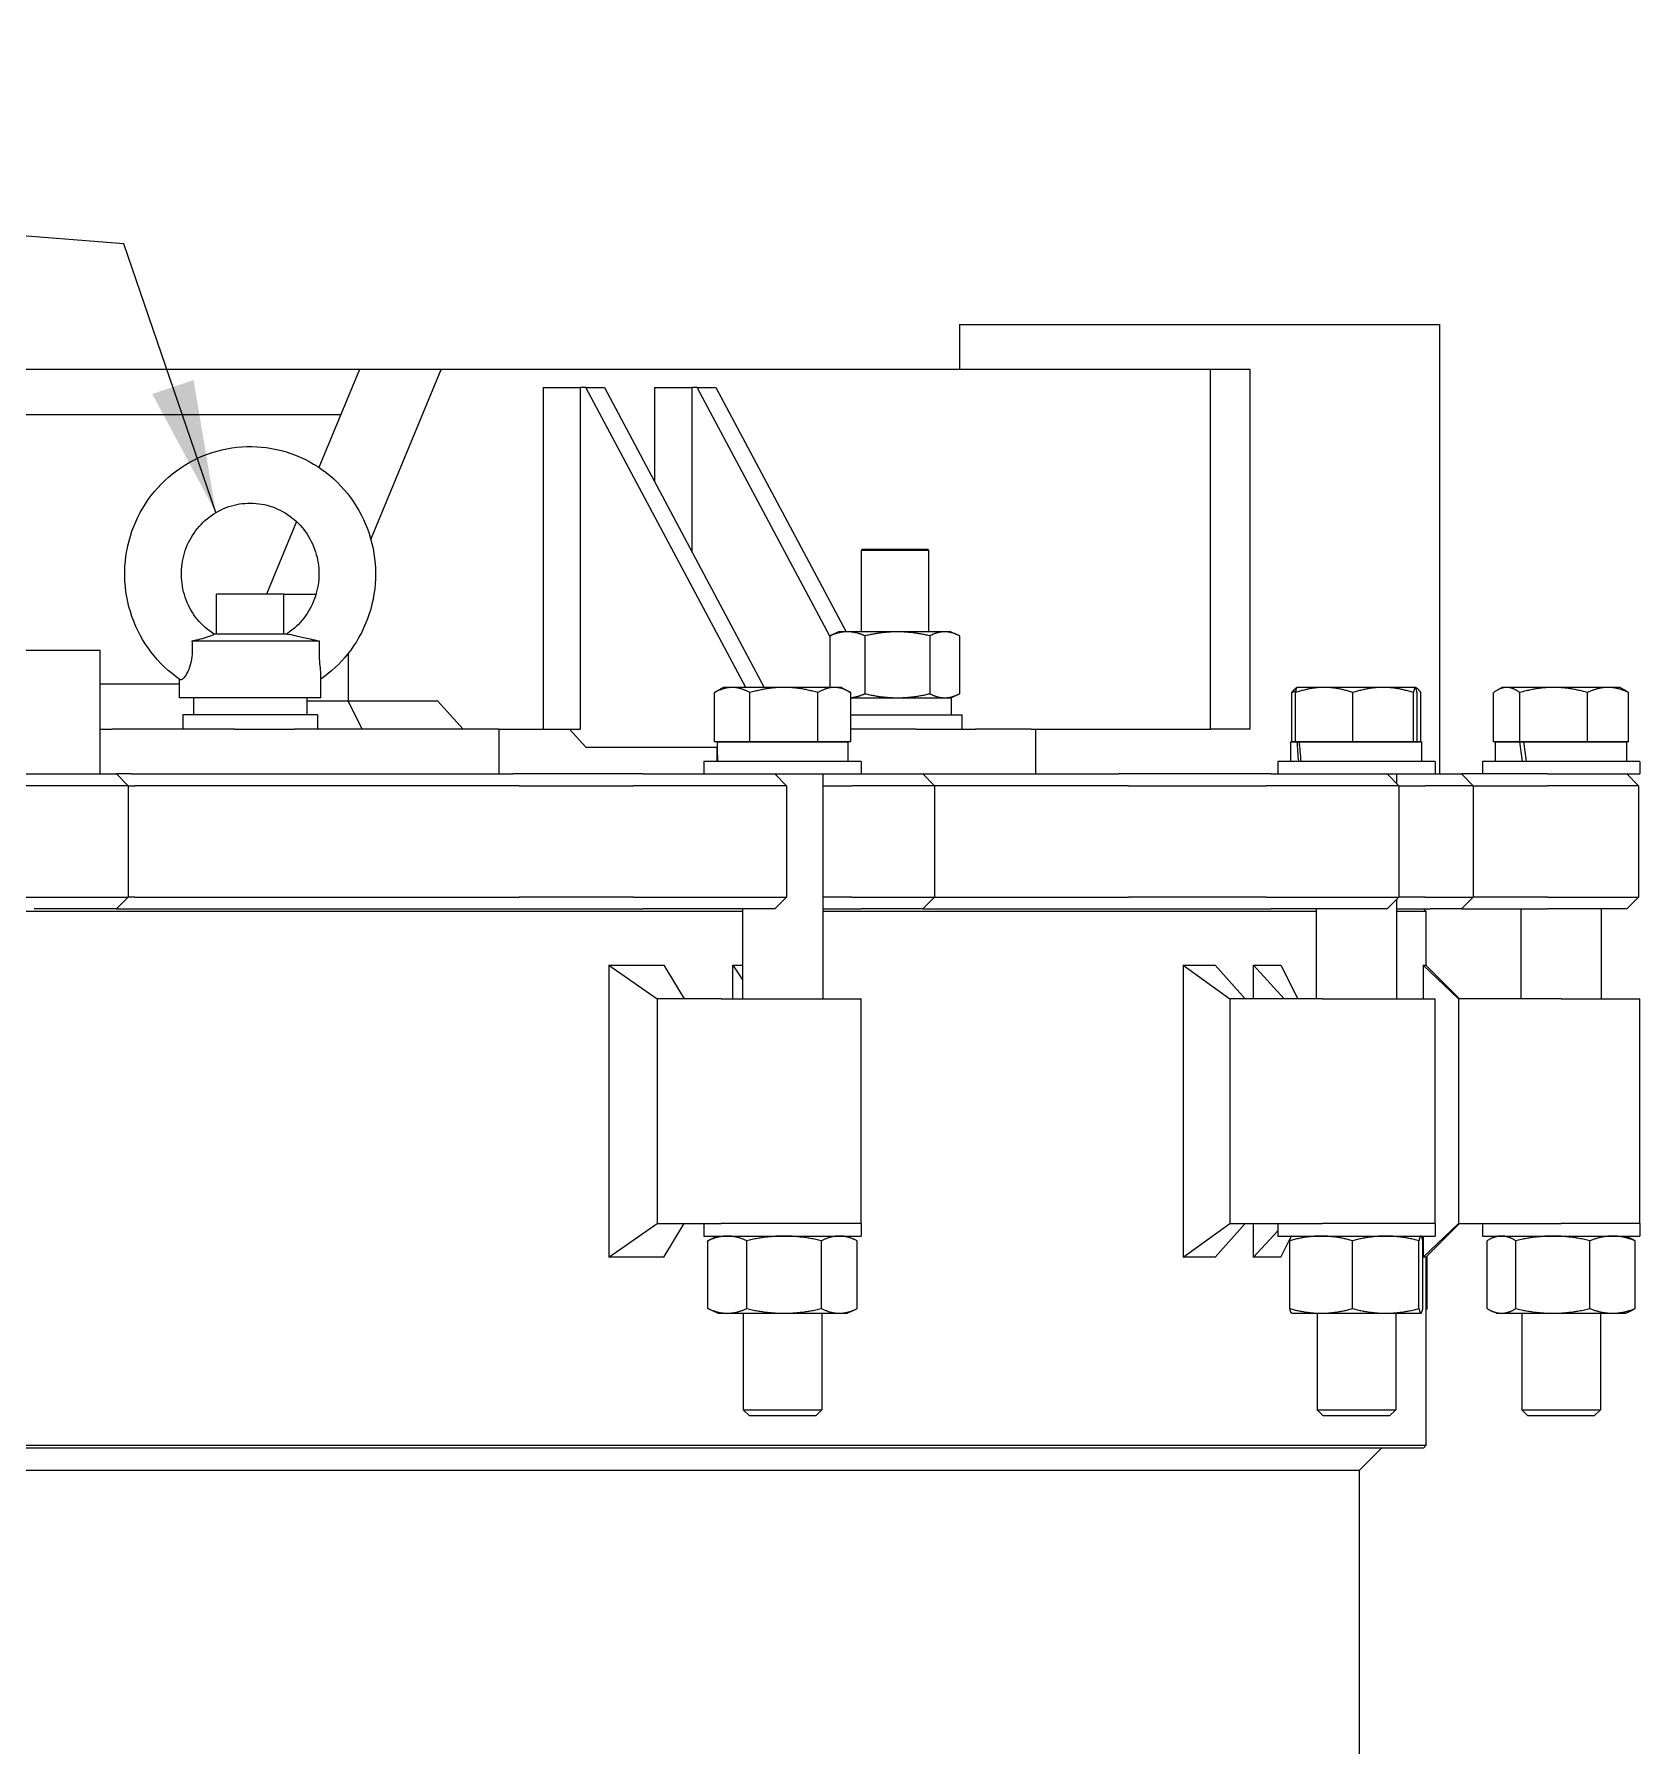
# Model space of a CAD drawing. Header units: inches. Extents: x 19 to 503, y 7 to 322.
# Drawn here: x 256.08 to 273.94, y 131.39 to 150.43 of the extents above; entities that cross this region are included whole.
import ezdxf

# ---------------------------------------------------------------- set-up
doc = ezdxf.new("R2010")
doc.units = ezdxf.units.IN
doc.header["$LTSCALE"] = 15
doc.header["$MEASUREMENT"] = 0
doc.layers.add('Symbol (ANSI)', color=7, linetype='Continuous', lineweight=25)
doc.layers.add('Visible (ANSI)', color=7, linetype='Continuous', lineweight=50)
doc.styles.add('MEMCOR Medium', font='arial.ttf')
doc.dimstyles.new('Default (ANSI)$7', dxfattribs={"dimscale": 15, "dimtxt": 0.15, "dimasz": 0.098425, "dimexe": 0.125, "dimexo": 0.0625, "dimgap": 0.031496, "dimtad": 0, "dimtih": 1, "dimtoh": 1, "dimdec": 4, "dimrnd": 1e-08, "dimzin": 3, "dimdsep": 46, "dimlunit": 5, "dimtxsty": 'MEMCOR Medium', "dimcen": 0.09, "dimdle": 0.393701, "dimclrd": 256, "dimclre": 256, "dimclrt": 256, "dimadec": 0, "dimazin": 1, "dimtfac": 0.8, "dimtofl": 0, "dimtmove": 0, "dimatfit": 3, "dimfxl": 1, "dimfrac": 1, "dimtolj": 1, "dimtzin": 4, "dimlwd": -1, "dimlwe": -1, "dimarcsym": 0})

msp = doc.modelspace()

# ---------------------------------------------------------------- linework, layer by layer
at = {"layer": 'Visible (ANSI)', "linetype": 'Continuous', "lineweight": 18}
for p, q in [((266.372872, 147.200384), (267.154322, 147.200384)), ((266.372872, 147.200384), (266.372872, 146.700384)), ((267.154322, 147.200384), (270.37394, 147.200384)), ((270.37394, 147.200384), (271.346955, 147.200384)), ((271.346955, 147.200384), (271.7098, 147.200384)), ((271.7098, 147.200384), (271.715336, 147.200384)), ((271.715336, 142.200384), (271.715336, 147.200384)), ((259.69653, 146.700384), (254.959136, 146.700384)), ((259.69653, 146.700384), (259.246234, 145.61161)), ((260.606997, 146.700384), (259.69653, 146.700384)), ((259.824596, 144.808613), (260.606997, 146.700384)), ((269.164993, 146.700384), (260.606997, 146.700384)), ((269.604772, 146.700384), (269.164993, 146.700384)), ((269.164993, 142.700384), (269.164993, 146.700384)), ((269.604772, 142.700384), (269.604772, 146.700384)), ((261.739176, 146.500384), (262.152941, 146.500384)), ((261.739176, 146.500384), (261.739176, 142.700384)), ((262.214398, 146.500384), (262.152941, 146.500384)), ((262.152941, 146.500384), (262.152941, 142.700384)), ((263.993357, 143.164013), (262.214398, 146.500384)), ((262.214398, 146.500384), (262.421188, 146.500384)), ((262.421188, 146.500384), (264.200147, 143.164013)), ((262.97992, 146.500384), (263.393685, 146.500384)), ((262.97992, 146.500384), (262.97992, 145.452504)), ((263.455141, 146.500384), (263.393685, 146.500384)), ((263.393685, 146.500384), (263.393685, 144.676503)), ((264.930614, 143.73319), (263.455141, 146.500384)), ((263.455141, 146.500384), (263.661932, 146.500384)), ((263.661932, 146.500384), (265.111174, 143.782384)), ((254.721017, 146.200384), (259.48974, 146.200384)), ((258.996695, 145.008249), (258.662577, 144.200384)), ((265.289025, 144.700384), (265.276525, 144.687884)), ((266.026525, 144.687884), (265.276525, 144.687884)), ((265.276525, 144.687884), (265.276525, 143.782384)), ((265.289025, 144.700384), (266.014025, 144.700384)), ((266.014025, 144.700384), (266.026525, 144.687884)), ((266.026525, 144.687884), (266.026525, 143.782384)), ((258.856366, 144.200384), (258.106366, 144.200384)), ((258.106366, 143.757389), (258.106366, 144.200384)), ((258.856366, 144.200384), (259.214187, 144.200384)), ((258.856366, 143.757389), (258.856366, 144.200384)), ((265.026525, 143.782384), (264.947922, 143.745731)), ((265.125337, 143.782384), (265.026525, 143.782384)), ((265.680515, 143.782384), (265.125337, 143.782384)), ((266.206703, 143.782384), (265.680515, 143.782384)), ((266.276525, 143.782384), (266.206703, 143.782384)), ((266.276525, 143.782384), (266.355128, 143.745731)), ((256.814767, 143.575384), (243.314767, 143.575384)), ((256.814767, 142.200384), (256.814767, 143.575384)), ((259.25287, 143.678305), (257.833797, 143.678305)), ((258.896709, 143.757389), (258.077874, 143.757389)), ((258.896709, 143.757389), (258.921062, 143.752213)), ((264.930614, 143.737298), (264.930614, 143.164013)), ((265.320059, 143.737298), (265.320059, 143.09347)), ((266.04097, 143.737298), (266.04097, 143.09347)), ((266.372436, 143.737298), (266.372436, 143.09347)), ((259.573044, 143.544013), (259.573044, 143.012884)), ((257.693964, 143.200384), (256.814767, 143.200384)), ((257.693964, 143.048384), (257.693964, 143.256395)), ((259.268767, 143.048384), (259.268767, 143.288267)), ((259.268767, 143.048384), (257.693964, 143.048384)), ((257.85589, 142.860384), (257.85589, 143.048384)), ((259.113866, 142.860384), (259.113866, 143.048384)), ((259.113866, 143.012884), (259.573044, 143.012884)), ((259.573044, 143.012884), (260.565639, 143.012884)), ((259.728321, 142.700384), (259.573044, 143.012884)), ((260.85016, 142.700384), (260.565639, 143.012884)), ((263.646508, 142.560013), (263.646508, 143.105422)), ((263.747801, 143.164013), (263.655809, 143.110901)), ((263.843183, 143.164013), (263.747801, 143.164013)), ((264.418504, 143.164013), (263.843183, 143.164013)), ((264.039858, 142.560013), (264.039858, 143.105422)), ((264.979123, 143.164013), (264.418504, 143.164013)), ((264.797151, 142.560013), (264.797151, 143.105422)), ((265.059801, 143.164013), (264.979123, 143.164013)), ((265.059801, 143.164013), (265.151794, 143.110901)), ((265.161095, 142.560013), (265.161095, 143.105422)), ((265.161095, 143.048384), (266.284025, 143.048384)), ((266.276525, 143.048384), (266.355128, 143.085037)), ((266.284025, 142.860384), (266.284025, 143.048384)), ((270.066627, 142.560013), (270.066627, 143.105422)), ((270.11034, 142.560013), (270.11034, 143.105422)), ((270.128371, 143.163493), (270.115659, 143.156154)), ((270.129272, 143.164013), (270.128371, 143.163493)), ((270.427975, 143.164013), (270.129272, 143.164013)), ((271.083075, 143.164013), (270.427975, 143.164013)), ((270.745609, 142.560013), (270.745609, 143.105422)), ((271.440372, 143.164013), (271.083075, 143.164013)), ((271.420541, 142.560013), (271.420541, 143.105422)), ((271.441272, 143.164013), (271.440372, 143.164013)), ((271.441272, 143.164013), (271.442173, 143.163493)), ((271.442173, 143.163493), (271.454885, 143.156154)), ((271.460203, 142.560013), (271.460203, 143.105422)), ((271.503916, 142.560013), (271.503916, 143.105422)), ((272.311427, 142.560013), (272.311427, 143.105422)), ((272.406792, 143.164013), (272.351644, 143.132173)), ((272.457664, 143.164013), (272.406792, 143.164013)), ((272.979584, 143.164013), (272.457664, 143.164013)), ((272.603901, 142.560013), (272.603901, 143.105422)), ((273.584712, 143.164013), (272.979584, 143.164013)), ((273.355267, 142.560013), (273.355267, 143.105422)), ((273.718792, 143.164013), (273.584712, 143.164013)), ((273.718792, 143.164013), (273.773941, 143.132173)), ((273.814158, 142.560013), (273.814158, 143.105422)), ((259.231366, 142.860384), (257.731366, 142.860384)), ((257.731366, 142.860384), (257.731366, 142.700384)), ((259.231366, 142.860384), (259.231366, 142.700384)), ((265.161095, 142.860384), (266.401525, 142.860384)), ((266.401525, 142.700384), (266.401525, 142.860384)), ((256.814767, 142.700384), (256.946068, 142.700384)), ((258.311769, 142.700384), (256.946068, 142.700384)), ((258.311769, 142.700384), (258.973793, 142.700384)), ((261.24849, 142.700384), (258.973793, 142.700384)), ((261.24849, 142.700384), (261.739176, 142.700384)), ((261.24849, 142.700384), (261.24849, 142.200384)), ((261.739176, 142.700384), (262.152941, 142.700384)), ((262.032304, 142.700384), (262.214398, 142.500384)), ((265.887792, 142.700384), (265.161095, 142.700384)), ((265.887792, 142.700384), (266.549816, 142.700384)), ((267.170188, 142.700384), (266.549816, 142.700384)), ((267.170188, 142.700384), (267.214955, 142.700384)), ((267.214955, 142.700384), (269.164993, 142.700384)), ((267.214955, 142.700384), (267.214955, 142.200384)), ((269.604772, 142.700384), (269.164993, 142.700384)), ((262.214398, 142.500384), (263.674302, 142.500384)), ((263.843183, 142.560013), (263.646508, 142.560013)), ((263.674301, 142.341009), (263.674301, 142.497485)), ((263.674385, 142.560009), (263.675612, 142.560009)), ((263.675612, 142.560009), (265.133301, 142.560009)), ((263.747801, 142.560013), (263.747801, 142.560009)), ((264.039858, 142.560013), (263.843183, 142.560013)), ((264.418504, 142.560013), (264.039858, 142.560013)), ((264.797151, 142.560013), (264.418504, 142.560013)), ((264.979123, 142.560013), (264.797151, 142.560013)), ((265.161095, 142.560013), (264.979123, 142.560013)), ((265.059801, 142.560013), (265.059801, 142.560009)), ((265.133301, 142.341009), (265.133301, 142.560009)), ((270.055772, 142.560009), (270.123305, 142.560009)), ((270.055772, 142.341009), (270.055772, 142.560009)), ((270.11034, 142.560013), (270.066627, 142.560013)), ((270.427975, 142.560013), (270.11034, 142.560013)), ((270.123305, 142.560009), (270.14816, 142.560009)), ((270.129272, 142.560013), (270.129272, 142.560009)), ((270.14816, 142.560009), (271.514772, 142.560009)), ((270.745609, 142.560013), (270.427975, 142.560013)), ((271.083075, 142.560013), (270.745609, 142.560013)), ((271.420541, 142.560013), (271.083075, 142.560013)), ((271.440372, 142.560013), (271.420541, 142.560013)), ((271.460203, 142.560013), (271.440372, 142.560013)), ((271.441272, 142.560013), (271.441272, 142.560009)), ((271.503916, 142.560013), (271.460203, 142.560013)), ((271.514772, 142.341009), (271.514772, 142.560009)), ((272.457664, 142.560013), (272.311427, 142.560013)), ((272.333292, 142.560009), (272.599385, 142.560009)), ((272.333292, 142.341009), (272.333292, 142.560009)), ((272.406792, 142.560013), (272.406792, 142.560009)), ((272.603901, 142.560013), (272.457664, 142.560013)), ((272.599385, 142.560009), (272.642945, 142.560009)), ((272.979584, 142.560013), (272.603901, 142.560013)), ((272.642945, 142.560009), (273.792292, 142.560009)), ((273.355267, 142.560013), (272.979584, 142.560013)), ((273.584712, 142.560013), (273.355267, 142.560013)), ((273.814158, 142.560013), (273.584712, 142.560013)), ((273.718792, 142.560013), (273.718792, 142.560009)), ((273.792292, 142.341009), (273.792292, 142.560009)), ((265.278801, 142.341009), (263.528801, 142.341009)), ((263.528801, 142.341009), (263.528801, 142.200384)), ((265.278801, 142.341009), (265.278801, 142.200384)), ((271.660272, 142.341009), (269.910272, 142.341009)), ((269.910272, 142.341009), (269.910272, 142.200384)), ((271.660272, 142.341009), (271.660272, 142.200384)), ((273.937792, 142.341009), (272.187792, 142.341009)), ((272.187792, 142.341009), (272.187792, 142.200384)), ((273.937792, 142.341009), (273.937792, 142.200384)), ((256.112599, 142.070384), (255.805526, 142.070384)), ((255.932266, 142.200384), (256.079661, 142.200384)), ((256.079661, 142.200384), (256.354377, 142.200384)), ((256.388819, 142.070384), (256.112599, 142.070384)), ((256.354377, 142.200384), (256.993882, 142.200384)), ((257.123882, 142.070384), (256.388819, 142.070384)), ((257.156761, 142.200384), (256.993882, 142.200384)), ((256.993882, 142.200384), (257.123882, 142.070384)), ((257.123882, 142.070384), (257.123882, 140.830384)), ((257.123882, 142.070384), (257.199904, 142.070384)), ((257.156761, 142.200384), (261.403831, 142.200384)), ((261.472809, 142.070384), (257.199904, 142.070384)), ((262.230667, 142.200384), (261.403831, 142.200384)), ((261.472809, 142.070384), (262.129029, 142.070384)), ((262.129029, 142.070384), (262.746679, 142.070384)), ((262.848317, 142.200384), (262.230667, 142.200384)), ((264.117218, 142.070384), (262.746679, 142.070384)), ((262.848317, 142.200384), (264.040686, 142.200384)), ((264.040686, 142.200384), (264.269599, 142.200384)), ((264.347385, 142.070384), (264.117218, 142.070384)), ((264.269599, 142.200384), (264.317797, 142.200384)), ((264.317797, 142.200384), (264.447797, 142.070384)), ((264.317797, 142.200384), (265.274955, 142.200384)), ((264.447797, 142.070384), (264.347385, 142.070384)), ((264.447797, 142.070384), (264.447797, 140.830384)), ((264.851301, 142.200384), (264.851301, 139.700384)), ((264.851301, 142.070384), (265.175086, 142.070384)), ((265.532544, 142.070384), (265.175086, 142.070384)), ((265.276725, 142.200384), (265.274955, 142.200384)), ((265.276725, 142.200384), (265.448304, 142.200384)), ((265.448304, 142.200384), (265.663832, 142.200384)), ((265.749252, 142.070384), (265.532544, 142.070384)), ((265.663832, 142.200384), (265.962173, 142.200384)), ((266.092173, 142.070384), (265.749252, 142.070384)), ((265.962173, 142.200384), (268.140107, 142.200384)), ((265.962173, 142.200384), (266.092173, 142.070384)), ((268.250065, 142.070384), (266.092173, 142.070384)), ((266.092173, 142.070384), (266.092173, 140.830384)), ((268.946326, 142.200384), (268.140107, 142.200384)), ((268.250065, 142.070384), (268.889921, 142.070384)), ((268.889921, 142.070384), (269.782451, 142.070384)), ((269.838856, 142.200384), (268.946326, 142.200384)), ((271.09747, 142.070384), (269.782451, 142.070384)), ((269.838856, 142.200384), (270.982923, 142.200384)), ((270.982923, 142.200384), (271.115917, 142.200384)), ((271.231193, 142.070384), (271.09747, 142.070384)), ((271.115917, 142.200384), (271.129509, 142.200384)), ((271.129509, 142.200384), (271.259509, 142.070384)), ((271.129509, 142.200384), (271.660272, 142.200384)), ((271.259509, 142.070384), (271.231193, 142.070384)), ((271.232772, 142.200384), (271.232772, 142.097121)), ((271.259509, 142.070384), (271.551863, 142.070384)), ((271.259509, 142.070384), (271.259509, 140.830384)), ((271.888907, 142.070384), (271.551863, 142.070384)), ((271.660272, 142.200384), (271.770049, 142.200384)), ((271.770049, 142.200384), (271.883701, 142.200384)), ((271.883701, 142.200384), (271.954102, 142.200384)), ((272.003181, 142.070384), (271.888907, 142.070384)), ((272.912894, 142.200384), (271.954102, 142.200384)), ((271.954102, 142.200384), (272.084102, 142.070384)), ((272.084102, 142.070384), (272.003181, 142.070384)), ((272.084102, 142.070384), (272.912894, 142.070384)), ((272.084102, 142.070384), (272.084102, 140.830384)), ((272.912894, 142.200384), (273.782062, 142.200384)), ((273.911938, 142.070384), (272.912894, 142.070384)), ((273.782062, 142.200384), (273.792797, 142.200384)), ((273.792797, 142.200384), (273.792857, 142.200384)), ((273.792857, 142.200384), (273.922857, 142.070384)), ((273.792857, 142.200384), (273.937792, 142.200384)), ((273.922731, 142.070384), (273.911938, 142.070384)), ((273.922857, 142.070384), (273.922731, 142.070384)), ((273.922857, 142.070384), (273.922857, 140.830384)), ((255.805526, 140.830384), (256.112599, 140.830384)), ((256.112599, 140.830384), (256.388819, 140.830384)), ((256.388819, 140.830384), (257.123882, 140.830384)), ((256.993882, 140.700384), (257.123882, 140.830384)), ((257.199904, 140.830384), (257.123882, 140.830384)), ((257.199904, 140.830384), (261.472809, 140.830384)), ((262.129029, 140.830384), (261.472809, 140.830384)), ((262.746679, 140.830384), (262.129029, 140.830384)), ((262.746679, 140.830384), (264.117218, 140.830384)), ((264.117218, 140.830384), (264.347385, 140.830384)), ((264.317797, 140.700384), (264.447797, 140.830384)), ((264.347385, 140.830384), (264.447797, 140.830384)), ((265.175086, 140.830384), (264.851301, 140.830384)), ((265.175086, 140.830384), (265.532544, 140.830384)), ((265.532544, 140.830384), (265.749252, 140.830384)), ((265.749252, 140.830384), (266.092173, 140.830384)), ((265.962173, 140.700384), (266.092173, 140.830384)), ((266.092173, 140.830384), (268.250065, 140.830384)), ((268.889921, 140.830384), (268.250065, 140.830384)), ((269.782451, 140.830384), (268.889921, 140.830384)), ((269.782451, 140.830384), (271.09747, 140.830384)), ((271.09747, 140.830384), (271.231193, 140.830384)), ((271.129509, 140.700384), (271.259509, 140.830384)), ((271.231193, 140.830384), (271.259509, 140.830384)), ((271.232772, 140.803647), (271.232772, 139.700384)), ((271.551863, 140.830384), (271.259509, 140.830384)), ((271.551863, 140.830384), (271.888907, 140.830384)), ((271.888907, 140.830384), (272.003181, 140.830384)), ((271.954102, 140.700384), (272.084102, 140.830384)), ((272.003181, 140.830384), (272.084102, 140.830384)), ((272.912894, 140.830384), (272.084102, 140.830384)), ((272.912894, 140.830384), (273.911938, 140.830384)), ((273.792857, 140.700384), (273.922857, 140.830384)), ((273.911938, 140.830384), (273.922731, 140.830384)), ((273.922731, 140.830384), (273.922857, 140.830384)), ((263.956301, 140.669134), (255.629809, 140.669134)), ((256.354377, 140.700384), (256.079661, 140.700384)), ((256.993882, 140.700384), (256.354377, 140.700384)), ((256.993882, 140.700384), (261.736245, 140.700384)), ((261.736245, 140.700384), (262.230667, 140.700384)), ((262.230667, 140.700384), (262.848317, 140.700384)), ((264.040686, 140.700384), (262.848317, 140.700384)), ((263.956301, 140.700384), (263.956301, 139.700384)), ((264.269599, 140.700384), (264.040686, 140.700384)), ((264.317797, 140.700384), (264.269599, 140.700384)), ((264.851301, 140.700384), (265.276725, 140.700384)), ((270.337772, 140.669134), (264.851301, 140.669134)), ((265.448304, 140.700384), (265.276725, 140.700384)), ((265.663832, 140.700384), (265.448304, 140.700384)), ((265.962173, 140.700384), (265.663832, 140.700384)), ((265.962173, 140.700384), (268.39795, 140.700384)), ((268.39795, 140.700384), (268.946326, 140.700384)), ((268.946326, 140.700384), (269.838856, 140.700384)), ((270.982923, 140.700384), (269.838856, 140.700384)), ((270.337772, 140.700384), (270.337772, 139.700384)), ((271.115917, 140.700384), (270.982923, 140.700384)), ((271.129509, 140.700384), (271.115917, 140.700384)), ((271.232772, 140.700384), (271.608268, 140.700384)), ((271.563607, 140.669134), (271.232772, 140.669134)), ((271.532357, 140.700384), (271.563607, 140.669134)), ((271.563607, 140.069558), (271.563607, 140.669134)), ((271.770049, 140.700384), (271.608268, 140.700384)), ((271.883701, 140.700384), (271.770049, 140.700384)), ((271.954102, 140.700384), (271.883701, 140.700384)), ((271.954102, 140.700384), (272.912894, 140.700384)), ((272.615292, 140.700384), (272.615292, 139.700384)), ((273.782062, 140.700384), (272.912894, 140.700384)), ((273.510292, 140.700384), (273.510292, 139.700384)), ((273.792797, 140.700384), (273.782062, 140.700384)), ((273.792857, 140.700384), (273.792797, 140.700384)), ((262.46928, 140.075176), (262.46928, 136.825592)), ((262.46928, 140.075176), (263.081356, 140.075176)), ((262.46928, 140.075176), (263.007759, 139.700384)), ((263.081356, 140.075176), (263.308299, 139.700384)), ((263.849789, 140.075176), (263.956301, 139.909079)), ((263.849789, 139.700384), (263.849789, 140.075176)), ((263.849789, 140.075176), (263.956301, 140.075176)), ((268.859531, 140.075176), (268.859531, 136.825592)), ((268.859531, 140.075176), (269.216267, 140.075176)), ((268.859531, 140.075176), (269.376841, 139.700384)), ((269.216267, 140.075176), (269.550172, 139.700384)), ((269.642716, 140.075176), (269.984056, 139.700384)), ((269.642716, 139.700384), (269.642716, 140.075176)), ((269.642716, 140.075176), (269.94406, 140.075176)), ((269.94406, 140.075176), (270.136137, 139.700384)), ((271.52725, 140.075176), (271.52725, 139.700384)), ((271.52725, 140.075176), (271.55799, 140.075176)), ((271.52725, 140.075176), (271.92093, 139.700384)), ((271.55799, 140.075176), (271.932722, 139.700384)), ((263.719699, 139.700384), (263.007759, 139.700384)), ((263.007759, 139.700384), (263.007759, 137.200384)), ((263.719699, 139.700384), (265.278801, 139.700384)), ((265.278801, 137.200384), (265.278801, 139.700384)), ((270.405624, 139.700384), (269.376841, 139.700384)), ((269.376841, 139.700384), (269.376841, 137.200384)), ((270.405624, 139.700384), (271.660272, 139.700384)), ((271.660272, 137.200384), (271.660272, 139.700384)), ((273.062792, 139.700384), (271.92093, 139.700384)), ((271.92093, 139.700384), (271.92093, 137.200384)), ((273.062792, 139.700384), (273.937792, 139.700384)), ((273.937792, 137.200384), (273.937792, 139.700384)), ((262.46928, 136.825592), (263.007759, 137.200384)), ((263.007759, 137.200384), (263.719699, 137.200384)), ((263.081356, 136.825592), (263.308299, 137.200384)), ((263.528801, 137.200384), (263.528801, 137.059759)), ((265.278801, 137.200384), (263.719699, 137.200384)), ((265.278801, 137.200384), (263.719699, 137.200384)), ((265.278801, 137.200384), (265.278801, 137.059759)), ((268.859531, 136.825592), (269.376841, 137.200384)), ((269.216267, 136.825592), (269.550172, 137.200384)), ((269.376841, 137.200384), (270.405624, 137.200384)), ((269.642716, 136.825592), (269.642716, 137.200384)), ((269.642716, 136.825592), (269.910272, 137.119369)), ((269.910272, 137.200384), (269.910272, 137.059759)), ((271.660272, 137.200384), (270.405624, 137.200384)), ((271.660272, 137.200384), (270.405624, 137.200384)), ((271.52725, 136.825592), (271.92093, 137.200384)), ((271.55799, 136.825592), (271.932722, 137.200384)), ((271.660272, 137.200384), (271.660272, 137.059759)), ((271.92093, 137.200384), (273.062792, 137.200384)), ((272.187792, 137.200384), (272.187792, 137.059759)), ((273.937792, 137.200384), (273.062792, 137.200384)), ((273.937792, 137.200384), (273.062792, 137.200384)), ((273.937792, 137.200384), (273.937792, 137.059759)), ((263.528801, 137.059759), (265.278801, 137.059759)), ((263.57378, 136.252626), (263.57378, 137.007892)), ((263.684801, 137.059759), (263.583975, 137.012743)), ((264.004906, 136.252626), (264.004906, 137.007892)), ((264.834927, 136.252626), (264.834927, 137.007892)), ((265.122801, 137.059759), (265.223628, 137.012743)), ((265.233823, 136.252626), (265.233823, 137.007892)), ((269.910272, 137.059759), (271.660272, 137.059759)), ((269.94406, 136.825592), (270.054565, 137.041216)), ((270.045522, 136.252626), (270.045522, 137.007892)), ((270.062944, 137.057565), (270.064068, 137.059759)), ((270.066272, 137.059759), (270.065284, 137.059299)), ((270.7418, 136.252626), (270.7418, 137.007892)), ((271.48155, 136.252626), (271.48155, 137.007892)), ((271.504272, 137.059759), (271.50526, 137.059299)), ((271.525021, 136.252626), (271.525021, 137.007892)), ((271.52725, 137.059759), (271.52725, 136.825592)), ((272.187792, 137.059759), (273.937792, 137.059759)), ((272.239268, 136.252626), (272.239268, 137.007892)), ((272.343792, 137.059759), (272.283347, 137.031573)), ((272.559831, 136.252626), (272.559831, 137.007892)), ((273.383355, 136.252626), (273.383355, 137.007892)), ((273.781792, 137.059759), (273.842237, 137.031573)), ((273.886316, 136.252626), (273.886316, 137.007892)), ((263.081356, 136.825592), (262.46928, 136.825592)), ((269.216267, 136.825592), (268.859531, 136.825592)), ((269.94406, 136.825592), (269.642716, 136.825592)), ((271.55799, 136.825592), (271.52725, 136.825592)), ((271.563607, 134.731634), (271.563607, 136.831211)), ((271.572933, 136.252626), (271.572933, 136.840538)), ((263.684801, 136.200759), (263.583975, 136.247776)), ((263.684801, 136.200759), (263.789343, 136.200759)), ((263.789343, 136.200759), (264.419916, 136.200759)), ((263.966301, 136.200759), (263.966301, 135.126124)), ((264.419916, 136.200759), (265.034375, 136.200759)), ((264.841301, 136.200759), (264.841301, 135.126124)), ((265.034375, 136.200759), (265.122801, 136.200759)), ((265.122801, 136.200759), (265.223628, 136.247776)), ((270.066272, 136.200759), (270.065284, 136.20122)), ((270.066272, 136.200759), (270.393661, 136.200759)), ((270.347772, 136.200759), (270.347772, 135.126124)), ((270.393661, 136.200759), (271.111675, 136.200759)), ((271.111675, 136.200759), (271.503286, 136.200759)), ((271.222772, 136.200759), (271.222772, 135.126124)), ((271.503286, 136.200759), (271.504272, 136.200759)), ((271.504272, 136.200759), (271.50526, 136.20122)), ((272.343792, 136.200759), (272.283347, 136.228945)), ((272.343792, 136.200759), (272.39955, 136.200759)), ((272.39955, 136.200759), (272.971593, 136.200759)), ((272.625292, 136.200759), (272.625292, 135.126124)), ((272.971593, 136.200759), (273.634835, 136.200759)), ((273.500292, 136.200759), (273.500292, 135.126124)), ((273.634835, 136.200759), (273.781792, 136.200759)), ((273.781792, 136.200759), (273.842237, 136.228945)), ((263.966301, 135.126124), (264.841301, 135.126124)), ((264.034463, 135.060009), (263.966301, 135.126124)), ((264.77314, 135.060009), (264.034463, 135.060009)), ((264.77314, 135.060009), (264.841301, 135.126124)), ((270.347772, 135.126124), (271.222772, 135.126124)), ((270.415933, 135.060009), (270.347772, 135.126124)), ((271.154611, 135.060009), (270.415933, 135.060009)), ((271.154611, 135.060009), (271.222772, 135.126124)), ((272.625292, 135.126124), (273.500292, 135.126124)), ((272.693453, 135.060009), (272.625292, 135.126124)), ((273.432131, 135.060009), (272.693453, 135.060009)), ((273.432131, 135.060009), (273.500292, 135.126124)), ((250.083529, 134.731634), (271.563607, 134.731634)), ((271.532357, 134.700384), (250.108009, 134.700384)), ((270.815229, 134.450384), (271.065229, 134.700384)), ((271.532357, 134.700384), (271.563607, 134.731634)), ((270.815229, 134.450384), (250.460648, 134.450384)), ((270.815229, 134.450384), (270.815229, 126.950384))]:
    msp.add_line(p, q, dxfattribs=at)
for centre, major_axis, ratio, start_param, end_param in [((264.403801, 142.404758), (-0.016875, 4.137199), 0.176279845, 1.532542803, 1.585486576), ((264.403801, 142.715261), (-0.016875, 4.137199), 0.176279845, 1.607611834, 1.660661201), ((270.785272, 142.404758), (-0.339467, 4.136861), 0.156085228, 1.520454289, 1.573398062), ((270.785272, 142.715261), (-0.339467, 4.136861), 0.156085228, 1.595523319, 1.648572686), ((273.062792, 142.404758), (-0.586899, 4.136743), 0.104736041, 1.518403511, 1.571347284), ((273.062792, 142.715261), (-0.586899, 4.136743), 0.104736041, 1.593472541, 1.646521908)]:
    msp.add_ellipse(centre, major_axis=major_axis, ratio=ratio, start_param=start_param, end_param=end_param, dxfattribs=at)
for points, knots in [([(257.703612, 143.249752), (257.580244, 143.333939), (257.470437, 143.438183), (257.288223, 143.676632), (257.21603, 143.810943), (257.116643, 144.096148), (257.089642, 144.247065), (257.083778, 144.550138), (257.104995, 144.702253), (257.193666, 144.991985), (257.261053, 145.129577), (257.435163, 145.375956), (257.541714, 145.484806), (257.783033, 145.662536), (257.917617, 145.731574), (258.201072, 145.822914), (258.349823, 145.845388), (258.646561, 145.841725), (258.794485, 145.815668), (259.074897, 145.717798), (259.207302, 145.645931), (259.443553, 145.463585), (259.547237, 145.352981), (259.715524, 145.104046), (259.779911, 144.965624), (259.862757, 144.67489), (259.881036, 144.522571), (259.869421, 144.219592), (259.839472, 144.068975), (259.734237, 143.785011), (259.659043, 143.651676), (259.480138, 143.427497), (259.380093, 143.333744), (259.268767, 143.256395)], [3.730892408, 3.730892408, 3.730892408, 3.730892408, 4.049954981, 4.049954981, 4.37064093, 4.37064093, 4.692640958, 4.692640958, 5.015176269, 5.015176269, 5.337289081, 5.337289081, 5.658156554, 5.658156554, 5.97739692, 5.97739692, 6.295275919, 6.295275919, 6.612651745, 6.612651745, 6.930608209, 6.930608209, 7.249961731, 7.249961731, 7.570927845, 7.570927845, 7.893093079, 7.893093079, 8.215622995, 8.215622995, 8.537560823, 8.537560823, 8.827137521, 8.827137521, 8.827137521, 8.827137521]), ([(258.079076, 143.756622), (258.009364, 143.80099), (257.946459, 143.857101), (257.841599, 143.986604), (257.799426, 144.059756), (257.739848, 144.215588), (257.722227, 144.298137), (257.713004, 144.464496), (257.721296, 144.548261), (257.762791, 144.708971), (257.79603, 144.785866), (257.884192, 144.92548), (257.939256, 144.98806), (258.065955, 145.09284), (258.137747, 145.134785), (258.291057, 145.193668), (258.372655, 145.210314), (258.537211, 145.216222), (258.62016, 145.20533), (258.778363, 145.1569), (258.853624, 145.119457), (258.988274, 145.022019), (259.047795, 144.962276), (259.14499, 144.826847), (259.182893, 144.751384), (259.233516, 144.592424), (259.246439, 144.509038), (259.246296, 144.342511), (259.233313, 144.259408), (259.182874, 144.101435), (259.145357, 144.026624), (259.04944, 143.892408), (258.990887, 143.833164), (258.911903, 143.775287), (258.898511, 143.766114), (258.884858, 143.757389)], [3.699122937, 3.699122937, 3.699122937, 3.699122937, 4.021693959, 4.021693959, 4.340311542, 4.340311542, 4.655864756, 4.655864756, 4.970083149, 4.970083149, 5.284932402, 5.284932402, 5.602252242, 5.602252242, 5.923300716, 5.923300716, 6.248028638, 6.248028638, 6.574555735, 6.574555735, 6.899881494, 6.899881494, 7.221729869, 7.221729869, 7.539686176, 7.539686176, 7.854853852, 7.854853852, 8.169040055, 8.169040055, 8.484212429, 8.484212429, 8.802146506, 8.802146506, 8.865391285, 8.865391285, 8.865391285, 8.865391285]), ([(257.833797, 143.678305), (257.838501, 143.621693), (257.839279, 143.563481), (257.827436, 143.459276), (257.81769, 143.420103), (257.795405, 143.354772), (257.781665, 143.326391), (257.753726, 143.281371), (257.740036, 143.265437), (257.717921, 143.248031), (257.709413, 143.245796), (257.703613, 143.249752)], [0.000101796, 0.000101796, 0.000101796, 0.000101796, 0.436061404, 0.436061404, 0.810374255, 0.810374255, 1.202831513, 1.202831513, 1.595671209, 1.595671209, 1.962077517, 1.962077517, 1.962077517, 1.962077517]), ([(258.079079, 143.756617), (258.08044, 143.755749), (258.079643, 143.754171), (258.07177, 143.748228), (258.060725, 143.742859), (258.025438, 143.729131), (257.998742, 143.720437), (257.941096, 143.704024), (257.910827, 143.696218), (257.864062, 143.68512), (257.849099, 143.681694), (257.833797, 143.678305)], [1.541155464, 1.541155464, 1.541155464, 1.541155464, 1.701364121, 1.701364121, 1.9775787, 1.9775787, 2.323954461, 2.323954461, 2.627242149, 2.627242149, 2.763852394, 2.763852394, 2.763852394, 2.763852394]), ([(259.25287, 143.678305), (259.218669, 143.685376), (259.184344, 143.69262), (259.098893, 143.711142), (259.050206, 143.722226), (258.977217, 143.739303), (258.949151, 143.746063), (258.925292, 143.751305), (258.923137, 143.751771), (258.921062, 143.752211)], [0.164394048, 0.164394048, 0.164394048, 0.164394048, 0.430091027, 0.430091027, 0.844643839, 0.844643839, 1.165695922, 1.165695922, 1.198824136, 1.198824136, 1.198824136, 1.198824136]), ([(259.268767, 143.288267), (259.268767, 143.306526), (259.26665, 143.33048), (259.261328, 143.387434), (259.258329, 143.419048), (259.253585, 143.490578), (259.252065, 143.529508), (259.251285, 143.605505), (259.251816, 143.642237), (259.25287, 143.678305)], [2.388748934, 2.388748934, 2.388748934, 2.388748934, 2.760847361, 2.760847361, 3.119766305, 3.119766305, 3.506098689, 3.506098689, 3.8615623, 3.8615623, 3.8615623, 3.8615623])]:
    msp.add_open_spline(points, degree=3, knots=knots, dxfattribs=at)
for points, weights in [([(265.125337, 143.782384), (265.034966, 143.782384), (264.930614, 143.737298)], [1, 1.0379548493, 1]), ([(265.320059, 143.737298), (265.215708, 143.782384), (265.125337, 143.782384)], [1, 1.0379548493, 1]), ([(265.680515, 143.782384), (265.513227, 143.782384), (265.320059, 143.737298)], [1, 1.0379548493, 1]), ([(266.04097, 143.737298), (265.847803, 143.782384), (265.680515, 143.782384)], [1, 1.0379548493, 1]), ([(266.206703, 143.782384), (266.129786, 143.782384), (266.04097, 143.737298)], [1, 1.0379548493, 1]), ([(266.372436, 143.737298), (266.28362, 143.782384), (266.206703, 143.782384)], [1, 1.0379548493, 1]), ([(264.930614, 143.737298), (264.939378, 143.741747), (264.947922, 143.745731)], [1, 1.00362126131, 1.00655151561]), ([(263.843183, 143.164013), (263.751906, 143.164013), (263.646508, 143.105422)], [1, 1.0379548493, 1]), ([(263.646508, 143.105422), (263.651188, 143.108233), (263.655809, 143.110901)], [1, 1.00175790125, 1.00335296603]), ([(264.039858, 143.105422), (263.93446, 143.164013), (263.843183, 143.164013)], [1, 1.0379548493, 1]), ([(264.418504, 143.164013), (264.242774, 143.164013), (264.039858, 143.105422)], [1, 1.0379548493, 1]), ([(264.797151, 143.105422), (264.594235, 143.164013), (264.418504, 143.164013)], [1, 1.0379548493, 1]), ([(264.979123, 143.164013), (264.894669, 143.164013), (264.797151, 143.105422)], [1, 1.0379548493, 1]), ([(265.161095, 143.105422), (265.063576, 143.164013), (264.979123, 143.164013)], [1, 1.0379548493, 1]), ([(265.161095, 143.050018), (265.235091, 143.056759), (265.320059, 143.09347)], [1.0117507984, 1.03068822117, 1]), ([(265.320059, 143.09347), (265.513227, 143.048384), (265.680515, 143.048384)], [1, 1.0379548493, 1]), ([(265.680515, 143.048384), (265.847803, 143.048384), (266.04097, 143.09347)], [1, 1.0379548493, 1]), ([(266.04097, 143.09347), (266.129786, 143.048384), (266.206703, 143.048384)], [1, 1.0379548493, 1]), ([(266.206703, 143.048384), (266.28362, 143.048384), (266.372436, 143.09347)], [1, 1.0379548493, 1]), ([(270.066627, 143.105422), (270.092653, 143.142871), (270.115659, 143.156154)], [1, 1.02393148143, 1.01768416811]), ([(270.11363, 143.122383), (270.090594, 143.114669), (270.066627, 143.105422)], [1.00983446495, 1.00580511169, 1]), ([(270.427975, 143.164013), (270.28056, 143.164013), (270.11034, 143.105422)], [1, 1.0379548493, 1]), ([(270.11034, 143.105422), (270.119997, 143.158658), (270.128371, 143.163493)], [1, 1.03436673242, 1.00649781807]), ([(270.745609, 143.105422), (270.57539, 143.164013), (270.427975, 143.164013)], [1, 1.0379548493, 1]), ([(271.083075, 143.164013), (270.926457, 143.164013), (270.745609, 143.105422)], [1, 1.0379548493, 1]), ([(271.420541, 143.105422), (271.239693, 143.164013), (271.083075, 143.164013)], [1, 1.0379548493, 1]), ([(271.440372, 143.164013), (271.431168, 143.164013), (271.420541, 143.105422)], [1, 1.0379548493, 1]), ([(271.460203, 143.105422), (271.449576, 143.164013), (271.440372, 143.164013)], [1, 1.0379548493, 1]), ([(271.503916, 143.105422), (271.472336, 143.150864), (271.444764, 143.160929)], [1, 1.0291885243, 1.01348318305]), ([(272.457664, 143.164013), (272.389795, 143.164013), (272.311427, 143.105422)], [1, 1.0379548493, 1]), ([(272.603901, 143.105422), (272.525533, 143.164013), (272.457664, 143.164013)], [1, 1.0379548493, 1]), ([(272.979584, 143.164013), (272.805229, 143.164013), (272.603901, 143.105422)], [1, 1.0379548493, 1]), ([(273.355267, 143.105422), (273.153939, 143.164013), (272.979584, 143.164013)], [1, 1.0379548493, 1]), ([(273.584712, 143.164013), (273.478226, 143.164013), (273.355267, 143.105422)], [1, 1.0379548493, 1]), ([(273.814158, 143.105422), (273.691198, 143.164013), (273.584712, 143.164013)], [1, 1.0379548493, 1]), ([(273.773941, 143.132173), (273.793415, 143.12093), (273.814158, 143.105422)], [1.01451336305, 1.00977327381, 1]), ([(263.789343, 137.059759), (263.6893, 137.059759), (263.57378, 137.007892)], [1, 1.0379548493, 1]), ([(263.57378, 137.007892), (263.57891, 137.010381), (263.583975, 137.012743)], [1, 1.00175790125, 1.00335296603]), ([(264.004906, 137.007892), (263.889386, 137.059759), (263.789343, 137.059759)], [1, 1.0379548493, 1]), ([(264.419916, 137.059759), (264.227309, 137.059759), (264.004906, 137.007892)], [1, 1.0379548493, 1]), ([(264.834927, 137.007892), (264.612524, 137.059759), (264.419916, 137.059759)], [1, 1.0379548493, 1]), ([(265.034375, 137.059759), (264.941811, 137.059759), (264.834927, 137.007892)], [1, 1.0379548493, 1]), ([(265.233823, 137.007892), (265.126939, 137.059759), (265.034375, 137.059759)], [1, 1.0379548493, 1]), ([(270.393661, 137.059759), (270.232089, 137.059759), (270.045522, 137.007892)], [1, 1.0379548493, 1]), ([(270.045522, 137.007892), (270.056106, 137.055019), (270.065284, 137.059299)], [1, 1.03436673242, 1.00649781807]), ([(270.7418, 137.007892), (270.555233, 137.059759), (270.393661, 137.059759)], [1, 1.0379548493, 1]), ([(271.111675, 137.059759), (270.940016, 137.059759), (270.7418, 137.007892)], [1, 1.0379548493, 1]), ([(271.48155, 137.007892), (271.283335, 137.059759), (271.111675, 137.059759)], [1, 1.0379548493, 1]), ([(271.503286, 137.059759), (271.493198, 137.059759), (271.48155, 137.007892)], [1, 1.0379548493, 1]), ([(271.525021, 137.007892), (271.513373, 137.059759), (271.503286, 137.059759)], [1, 1.0379548493, 1]), ([(272.39955, 137.059759), (272.325163, 137.059759), (272.239268, 137.007892)], [1, 1.0379548493, 1]), ([(272.559831, 137.007892), (272.473936, 137.059759), (272.39955, 137.059759)], [1, 1.0379548493, 1]), ([(272.971593, 137.059759), (272.780493, 137.059759), (272.559831, 137.007892)], [1, 1.0379548493, 1]), ([(273.383355, 137.007892), (273.162692, 137.059759), (272.971593, 137.059759)], [1, 1.0379548493, 1]), ([(273.634835, 137.059759), (273.518123, 137.059759), (273.383355, 137.007892)], [1, 1.0379548493, 1]), ([(273.886316, 137.007892), (273.751548, 137.059759), (273.634835, 137.059759)], [1, 1.0379548493, 1]), ([(273.842237, 137.031573), (273.863581, 137.02162), (273.886316, 137.007892)], [1.01451336305, 1.00977327381, 1]), ([(263.583975, 136.247776), (263.57891, 136.250137), (263.57378, 136.252626)], [1.00335296603, 1.00175790125, 1]), ([(263.57378, 136.252626), (263.6893, 136.200759), (263.789343, 136.200759)], [1, 1.0379548493, 1]), ([(263.789343, 136.200759), (263.889386, 136.200759), (264.004906, 136.252626)], [1, 1.0379548493, 1]), ([(264.004906, 136.252626), (264.227309, 136.200759), (264.419916, 136.200759)], [1, 1.0379548493, 1]), ([(264.419916, 136.200759), (264.612524, 136.200759), (264.834927, 136.252626)], [1, 1.0379548493, 1]), ([(264.834927, 136.252626), (264.941811, 136.200759), (265.034375, 136.200759)], [1, 1.0379548493, 1]), ([(265.034375, 136.200759), (265.126939, 136.200759), (265.233823, 136.252626)], [1, 1.0379548493, 1]), ([(270.065284, 136.20122), (270.056106, 136.2055), (270.045522, 136.252626)], [1.00649781807, 1.03436673242, 1]), ([(270.045522, 136.252626), (270.232089, 136.200759), (270.393661, 136.200759)], [1, 1.0379548493, 1]), ([(270.393661, 136.200759), (270.555233, 136.200759), (270.7418, 136.252626)], [1, 1.0379548493, 1]), ([(270.7418, 136.252626), (270.940016, 136.200759), (271.111675, 136.200759)], [1, 1.0379548493, 1]), ([(271.111675, 136.200759), (271.283335, 136.200759), (271.48155, 136.252626)], [1, 1.0379548493, 1]), ([(271.48155, 136.252626), (271.493198, 136.200759), (271.503286, 136.200759)], [1, 1.0379548493, 1]), ([(271.503286, 136.200759), (271.513373, 136.200759), (271.525021, 136.252626)], [1, 1.0379548493, 1]), ([(271.563607, 136.242256), (271.568207, 136.247134), (271.572933, 136.252626)], [1.00697838122, 1.00388733046, 1]), ([(272.239268, 136.252626), (272.325163, 136.200759), (272.39955, 136.200759)], [1, 1.0379548493, 1]), ([(272.39955, 136.200759), (272.473936, 136.200759), (272.559831, 136.252626)], [1, 1.0379548493, 1]), ([(272.559831, 136.252626), (272.780493, 136.200759), (272.971593, 136.200759)], [1, 1.0379548493, 1]), ([(272.971593, 136.200759), (273.162692, 136.200759), (273.383355, 136.252626)], [1, 1.0379548493, 1]), ([(273.383355, 136.252626), (273.518123, 136.200759), (273.634835, 136.200759)], [1, 1.0379548493, 1]), ([(273.634835, 136.200759), (273.751548, 136.200759), (273.886316, 136.252626)], [1, 1.0379548493, 1]), ([(273.886316, 136.252626), (273.863581, 136.238898), (273.842237, 136.228945)], [1, 1.00977327381, 1.01451336305])]:
    msp.add_rational_spline(points, weights, degree=2, dxfattribs=at)

# ---------------------------------------------------------------- leaders
at = {"layer": 'Symbol (ANSI)'}
msp.add_leader([(258.099639, 145.108663), (257.077473, 148.099347), (227.047423, 150.430534)], dimstyle='Default (ANSI)$7', override={"dimtad": 0}, dxfattribs=at)

doc.saveas('drawing.dxf')
